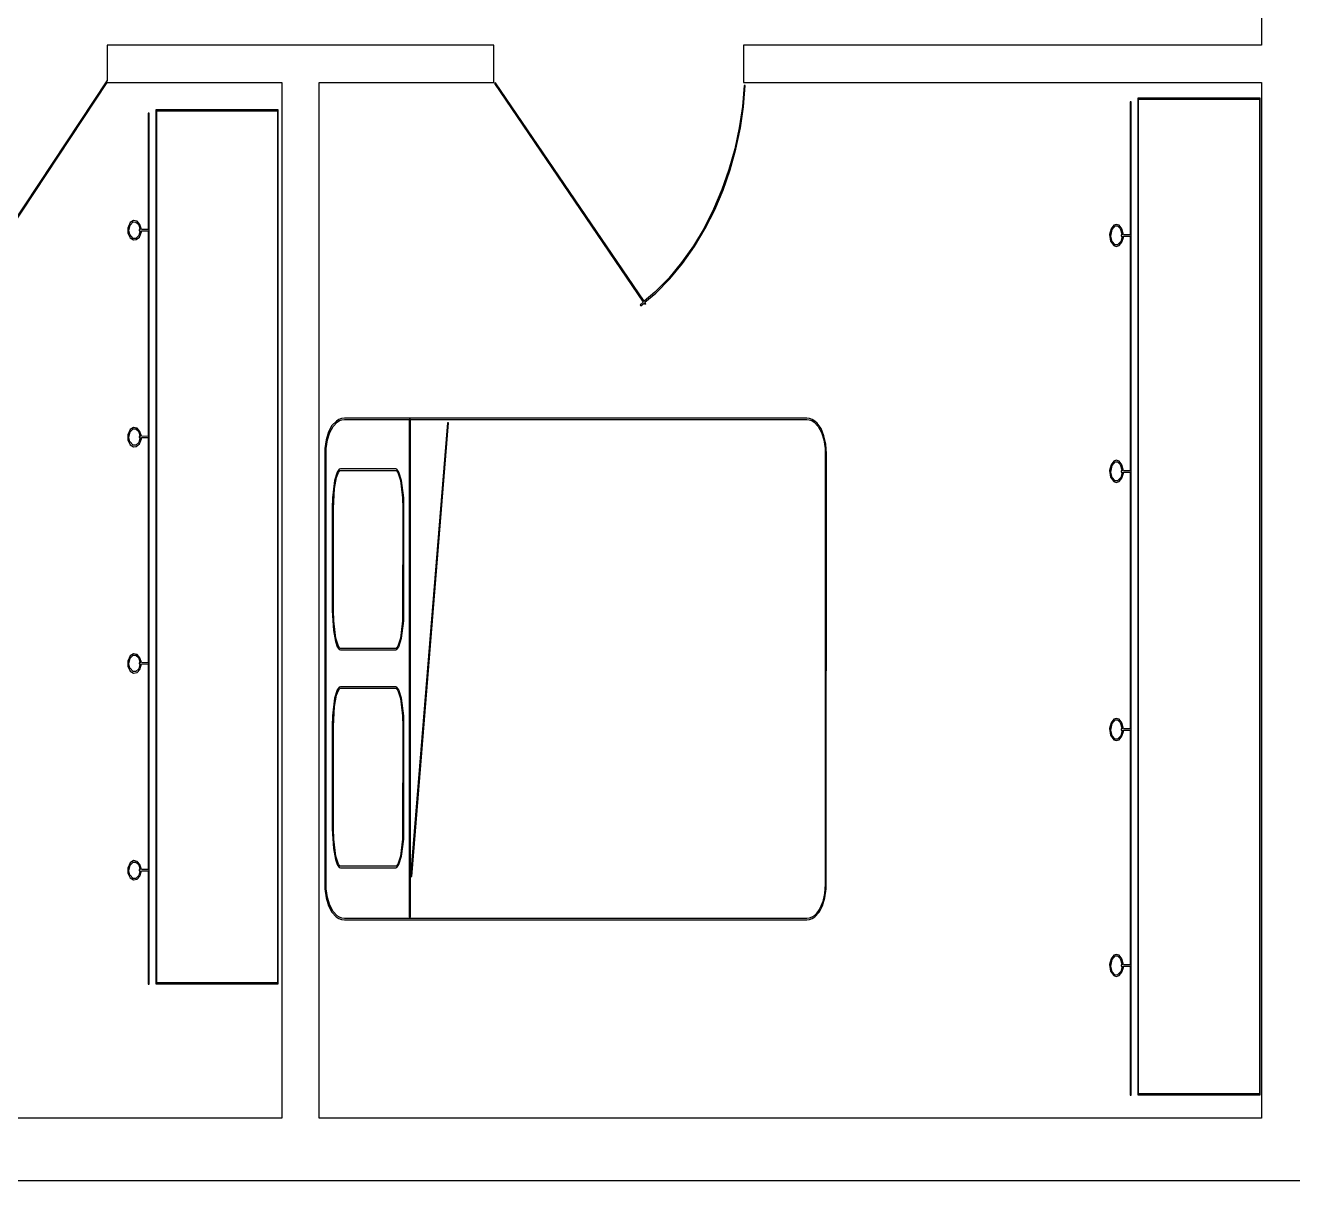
# Model space of a CAD drawing. Header units: metres. Extents: x -12.3 to 21.7, y -8.9 to 7.5.
# Drawn here: x -6.2 to -1.12, y -8.95 to -4.32 of the extents above; entities that cross this region are included whole.
import ezdxf

# ---------------------------------------------------------------- set-up
doc = ezdxf.new("R2010")
doc.units = ezdxf.units.M

msp = doc.modelspace()

# ---------------------------------------------------------------- linework, layer by layer
for p, q in [((-1.25, -2.89999), (-1.25, -4.39999)), ((-4.325, -4.39999), (-5.875, -4.39999)), ((-5.875, -4.39999), (-5.875, -4.54353)), ((-4.325, -4.54999), (-4.325, -4.39999)), ((-1.25, -4.39999), (-3.325, -4.39999)), ((-3.325, -4.39999), (-3.325, -4.54999)), ((-5.87607, -4.54283), (-6.4619, -5.42731)), ((-6.45773, -5.43007), (-5.87482, -4.54999)), ((-5.875, -4.54353), (-5.87607, -4.54283)), ((-5.87482, -4.54999), (-5.17499, -4.54999)), ((-5.17499, -4.54999), (-5.17499, -8.7)), ((-5.02499, -8.7), (-5.02499, -4.54999)), ((-5.02499, -4.54999), (-4.325, -4.54999)), ((-4.31847, -4.55058), (-4.3226, -4.55339)), ((-4.3226, -4.55339), (-3.72661, -5.42938)), ((-3.72278, -5.42613), (-4.31847, -4.55058)), ((-3.32312, -4.56129), (-3.32988, -4.64613)), ((-3.325, -4.54999), (-1.25, -4.54999)), ((-3.32491, -4.6467), (-3.31813, -4.56169)), ((-3.31813, -4.56169), (-3.32312, -4.56129)), ((-1.25, -4.54999), (-1.25, -8.7)), ((-1.25493, -4.61293), (-1.74561, -4.61293)), ((-1.74561, -4.61293), (-1.74561, -8.6057)), ((-1.74208, -8.60216), (-1.74208, -4.61647)), ((-1.74208, -4.61647), (-1.25845, -4.61647)), ((-1.25845, -4.61647), (-1.25845, -8.60216)), ((-1.25493, -8.6057), (-1.25493, -4.61293)), ((-5.18929, -4.65916), (-5.67998, -4.65916)), ((-5.67998, -4.65916), (-5.67998, -8.16098)), ((-5.67644, -8.15744), (-5.67644, -4.66269)), ((-5.67644, -4.66269), (-5.19283, -4.66269)), ((-5.19283, -4.66269), (-5.19283, -8.15744)), ((-5.18929, -8.16098), (-5.18929, -4.65916)), ((-3.32988, -4.64613), (-3.34232, -4.73083)), ((-3.3374, -4.73172), (-3.32491, -4.6467)), ((-1.77151, -4.62692), (-1.77652, -4.62692)), ((-1.77652, -4.62692), (-1.77652, -5.15996)), ((-1.77151, -8.60741), (-1.77151, -4.62692)), ((-5.70589, -4.67186), (-5.71089, -4.67186)), ((-5.71089, -4.67186), (-5.71089, -5.13866)), ((-5.70589, -8.16203), (-5.70589, -4.67186)), ((-3.34232, -4.73083), (-3.36026, -4.81493)), ((-3.35541, -4.81613), (-3.3374, -4.73172)), ((-3.36026, -4.81493), (-3.38353, -4.89778)), ((-3.37875, -4.89929), (-3.35541, -4.81613)), ((-3.38353, -4.89778), (-3.41193, -4.97876)), ((-3.40726, -4.98058), (-3.37875, -4.89929)), ((-3.41193, -4.97876), (-3.44528, -5.05724)), ((-3.44075, -5.05934), (-3.40726, -4.98058)), ((-3.44528, -5.05724), (-3.48341, -5.13257)), ((-3.47903, -5.13498), (-3.44075, -5.05934)), ((-5.78209, -5.11099), (-5.79184, -5.13266)), ((-5.78787, -5.14363), (-5.78256, -5.12073)), ((-5.78256, -5.12073), (-5.77112, -5.10847)), ((-5.76993, -5.10283), (-5.78209, -5.11099)), ((-5.77112, -5.10847), (-5.76054, -5.10858)), ((-5.75513, -5.10567), (-5.76993, -5.10283)), ((-5.76054, -5.10858), (-5.7498, -5.11739)), ((-5.74326, -5.11842), (-5.75513, -5.10567)), ((-5.7498, -5.11739), (-5.74239, -5.13866)), ((-5.73741, -5.13805), (-5.74326, -5.11842)), ((-1.84186, -5.12161), (-1.85257, -5.13617)), ((-1.84802, -5.13824), (-1.83647, -5.12407)), ((-1.83223, -5.11795), (-1.84186, -5.12161)), ((-1.83647, -5.12407), (-1.82632, -5.12421)), ((-1.82069, -5.12161), (-1.83223, -5.11795)), ((-1.82632, -5.12421), (-1.81555, -5.13432)), ((-1.80884, -5.13617), (-1.82069, -5.12161)), ((-5.79184, -5.13266), (-5.79184, -5.15274)), ((-5.79184, -5.15274), (-5.78209, -5.17209)), ((-5.78442, -5.15927), (-5.78787, -5.14363)), ((-5.77115, -5.17429), (-5.78442, -5.15927)), ((-5.78209, -5.17209), (-5.76993, -5.17993)), ((-5.7605, -5.17418), (-5.77115, -5.17429)), ((-5.76993, -5.17993), (-5.75877, -5.17886)), ((-5.74753, -5.16264), (-5.7605, -5.17418)), ((-5.75877, -5.17886), (-5.74574, -5.16885)), ((-5.74214, -5.14366), (-5.74753, -5.16264)), ((-5.74239, -5.13866), (-5.74693, -5.13866)), ((-5.74693, -5.13866), (-5.74693, -5.14366)), ((-5.74693, -5.14366), (-5.74214, -5.14366)), ((-5.74574, -5.16885), (-5.73741, -5.14824)), ((-5.71089, -5.13866), (-5.73741, -5.13805)), ((-5.73741, -5.14824), (-5.73714, -5.14366)), ((-5.73714, -5.14366), (-5.71089, -5.14366)), ((-5.71089, -5.14366), (-5.71089, -5.96765)), ((-3.48341, -5.13257), (-3.52612, -5.20412)), ((-3.52193, -5.20683), (-3.47903, -5.13498)), ((-1.85257, -5.13617), (-1.85818, -5.15855)), ((-1.85818, -5.15855), (-1.85457, -5.18509)), ((-1.85345, -5.16493), (-1.84802, -5.13824)), ((-1.8481, -5.18733), (-1.85345, -5.16493)), ((-1.81555, -5.13432), (-1.80792, -5.15996)), ((-1.80772, -5.16496), (-1.81325, -5.18721)), ((-1.80792, -5.15996), (-1.81258, -5.15996)), ((-1.81258, -5.15996), (-1.81258, -5.16496)), ((-1.81258, -5.16496), (-1.80772, -5.16496)), ((-1.80292, -5.15996), (-1.80884, -5.13617)), ((-1.80884, -5.18958), (-1.80298, -5.17017)), ((-1.80298, -5.17017), (-1.80272, -5.16496)), ((-1.77652, -5.15996), (-1.80292, -5.15996)), ((-1.80272, -5.16496), (-1.77652, -5.16496)), ((-1.77652, -5.16496), (-1.77652, -6.10544)), ((-3.52612, -5.20412), (-3.57324, -5.27127)), ((-3.56927, -5.27429), (-3.52193, -5.20683)), ((-1.85457, -5.18509), (-1.84186, -5.20316)), ((-1.8365, -5.20062), (-1.8481, -5.18733)), ((-1.84186, -5.20316), (-1.83223, -5.20676)), ((-1.82629, -5.2005), (-1.8365, -5.20062)), ((-1.83223, -5.20676), (-1.82069, -5.20316)), ((-1.81325, -5.18721), (-1.82629, -5.2005)), ((-1.82069, -5.20316), (-1.80884, -5.18958)), ((-3.57324, -5.27127), (-3.62457, -5.33337)), ((-3.62085, -5.33672), (-3.56927, -5.27429)), ((-3.62457, -5.33337), (-3.67992, -5.38982)), ((-3.67651, -5.39348), (-3.62085, -5.33672)), ((-3.72661, -5.42938), (-3.73929, -5.44012)), ((-3.67992, -5.38982), (-3.72278, -5.42613)), ((-3.71996, -5.43028), (-3.67651, -5.39348)), ((-3.71671, -5.43506), (-3.71996, -5.43028)), ((-3.73929, -5.44012), (-3.73607, -5.44394)), ((-3.73607, -5.44394), (-3.72379, -5.43353)), ((-3.72379, -5.43353), (-3.72084, -5.43787)), ((-3.72084, -5.43787), (-3.71671, -5.43506)), ((-5.78209, -5.93997), (-5.79184, -5.96165)), ((-5.78256, -5.94971), (-5.77112, -5.93745)), ((-5.76993, -5.93181), (-5.78209, -5.93997)), ((-5.77112, -5.93745), (-5.76054, -5.93756)), ((-5.75513, -5.93465), (-5.76993, -5.93181)), ((-5.76054, -5.93756), (-5.7498, -5.94637)), ((-5.74326, -5.9474), (-5.75513, -5.93465)), ((-4.97401, -5.92464), (-4.98772, -5.94989)), ((-4.98311, -5.95181), (-4.96994, -5.92755)), ((-4.95656, -5.90627), (-4.97401, -5.92464)), ((-4.96994, -5.92755), (-4.95357, -5.91026)), ((-4.9465, -5.90009), (-4.95656, -5.90627)), ((-4.95357, -5.91026), (-4.94435, -5.9046)), ((-4.93568, -5.89622), (-4.9465, -5.90009)), ((-4.94435, -5.9046), (-4.93454, -5.90109)), ((-4.92451, -5.8949), (-4.93568, -5.89622)), ((-4.93454, -5.90109), (-4.92422, -5.89989)), ((-3.07156, -5.8949), (-4.92451, -5.8949)), ((-4.92422, -5.89989), (-3.07185, -5.89989)), ((-4.6642, -5.89992), (-4.6642, -7.89398)), ((-4.65921, -5.89992), (-4.6642, -5.89992)), ((-4.65921, -7.89398), (-4.65921, -5.89992)), ((-4.51155, -5.91272), (-4.65921, -7.73073)), ((-4.65422, -7.73112), (-4.50656, -5.91312)), ((-4.50656, -5.91312), (-4.51155, -5.91272)), ((-3.07185, -5.89989), (-3.06154, -5.90109)), ((-3.06039, -5.89622), (-3.07156, -5.8949)), ((-3.06154, -5.90109), (-3.05173, -5.9046)), ((-3.04956, -5.90009), (-3.06039, -5.89622)), ((-3.05173, -5.9046), (-3.04251, -5.91026)), ((-3.03952, -5.90627), (-3.04956, -5.90009)), ((-3.04251, -5.91026), (-3.02612, -5.92755)), ((-3.03033, -5.91452), (-3.03952, -5.90627)), ((-3.01472, -5.93648), (-3.03033, -5.91452)), ((-3.02612, -5.92755), (-3.01297, -5.95181)), ((-3.00301, -5.96472), (-3.01472, -5.93648)), ((-5.79184, -5.96165), (-5.79184, -5.98174)), ((-5.79184, -5.98174), (-5.78209, -6.00108)), ((-5.78787, -5.97263), (-5.78256, -5.94971)), ((-5.78442, -5.98825), (-5.78787, -5.97263)), ((-5.77115, -6.00327), (-5.78442, -5.98825)), ((-5.7498, -5.94637), (-5.74239, -5.96765)), ((-5.74214, -5.97266), (-5.74753, -5.99162)), ((-5.74239, -5.96765), (-5.74693, -5.96765)), ((-5.74693, -5.96765), (-5.74693, -5.97266)), ((-5.74693, -5.97266), (-5.74214, -5.97266)), ((-5.74574, -5.99785), (-5.73741, -5.97723)), ((-5.73741, -5.96704), (-5.74326, -5.9474)), ((-5.71089, -5.96765), (-5.73741, -5.96704)), ((-5.73741, -5.97723), (-5.73714, -5.97266)), ((-5.73714, -5.97266), (-5.71089, -5.97266)), ((-5.71089, -5.97266), (-5.71089, -6.87459)), ((-4.99733, -5.98085), (-5.0024, -6.01645)), ((-4.99741, -6.01678), (-4.99246, -5.98193)), ((-4.98772, -5.94989), (-4.99733, -5.98085)), ((-4.99246, -5.98193), (-4.98311, -5.95181)), ((-3.01297, -5.95181), (-3.00362, -5.98193)), ((-3.00362, -5.98193), (-2.99866, -6.01678)), ((-2.99561, -5.99812), (-3.00301, -5.96472)), ((-5.78209, -6.00108), (-5.76993, -6.00893)), ((-5.7605, -6.00316), (-5.77115, -6.00327)), ((-5.76993, -6.00893), (-5.75877, -6.00786)), ((-5.74753, -5.99162), (-5.7605, -6.00316)), ((-5.75877, -6.00786), (-5.74574, -5.99785)), ((-5.0024, -6.01645), (-5.0024, -7.78116)), ((-4.99741, -7.78081), (-4.99741, -6.01678)), ((-2.99866, -6.01678), (-2.99802, -7.76192)), ((-2.99301, -6.03557), (-2.99561, -5.99812)), ((-2.99368, -7.78116), (-2.99301, -6.03557)), ((-1.85257, -6.08163), (-1.85818, -6.10402)), ((-1.85345, -6.11041), (-1.84802, -6.08371)), ((-1.84186, -6.06709), (-1.85257, -6.08163)), ((-1.84802, -6.08371), (-1.83647, -6.06955)), ((-1.83223, -6.06343), (-1.84186, -6.06709)), ((-1.83647, -6.06955), (-1.82632, -6.06969)), ((-1.82069, -6.06709), (-1.83223, -6.06343)), ((-1.82632, -6.06969), (-1.81555, -6.0798)), ((-1.80884, -6.08163), (-1.82069, -6.06709)), ((-1.81555, -6.0798), (-1.80792, -6.10544)), ((-1.80292, -6.10544), (-1.80884, -6.08163)), ((-4.96361, -6.17638), (-4.95549, -6.13196)), ((-4.95299, -6.11031), (-4.96346, -6.14391)), ((-4.95549, -6.13196), (-4.94855, -6.11259)), ((-4.94458, -6.09946), (-4.95299, -6.11031)), ((-4.94855, -6.11259), (-4.94203, -6.10376)), ((-4.94006, -6.09804), (-4.94458, -6.09946)), ((-4.94203, -6.10376), (-4.71658, -6.10376)), ((-4.71857, -6.09804), (-4.94006, -6.09804)), ((-4.71404, -6.09946), (-4.71857, -6.09804)), ((-4.71658, -6.10376), (-4.71007, -6.11259)), ((-4.70563, -6.11031), (-4.71404, -6.09946)), ((-4.71007, -6.11259), (-4.70006, -6.14493)), ((-4.69516, -6.14391), (-4.70563, -6.11031)), ((-1.85818, -6.10402), (-1.85457, -6.13055)), ((-1.85457, -6.13055), (-1.84186, -6.14864)), ((-1.8481, -6.1328), (-1.85345, -6.11041)), ((-1.8365, -6.1461), (-1.8481, -6.1328)), ((-1.81325, -6.13269), (-1.82629, -6.14598)), ((-1.82069, -6.14864), (-1.80884, -6.13504)), ((-1.80772, -6.11043), (-1.81325, -6.13269)), ((-1.80792, -6.10544), (-1.81258, -6.10544)), ((-1.81258, -6.10544), (-1.81258, -6.11043)), ((-1.81258, -6.11043), (-1.80772, -6.11043)), ((-1.80884, -6.13504), (-1.80298, -6.11565)), ((-1.80298, -6.11565), (-1.80272, -6.11043)), ((-1.77652, -6.10544), (-1.80292, -6.10544)), ((-1.80272, -6.11043), (-1.77652, -6.11043)), ((-1.77652, -6.11043), (-1.77652, -7.13974)), ((-4.96346, -6.14391), (-4.97186, -6.21355)), ((-4.96802, -6.25584), (-4.96361, -6.17638)), ((-4.70006, -6.14493), (-4.69176, -6.21382)), ((-4.68677, -6.21355), (-4.69516, -6.14391)), ((-1.84186, -6.14864), (-1.83223, -6.15222)), ((-1.82629, -6.14598), (-1.8365, -6.1461)), ((-1.83223, -6.15222), (-1.82069, -6.14864)), ((-4.97186, -6.21355), (-4.97302, -6.2558)), ((-4.69176, -6.21382), (-4.6906, -6.25584)), ((-4.68561, -6.6649), (-4.68677, -6.21355)), ((-4.97302, -6.2558), (-4.97302, -6.6649)), ((-4.96802, -6.66487), (-4.96802, -6.25584)), ((-4.6906, -6.25584), (-4.69176, -6.70688)), ((-4.97302, -6.6649), (-4.96857, -6.74493)), ((-4.96687, -6.70688), (-4.96802, -6.66487)), ((-4.68677, -6.70717), (-4.68561, -6.6649)), ((-4.96857, -6.74493), (-4.96031, -6.79008)), ((-4.95857, -6.77577), (-4.96687, -6.70688)), ((-4.69176, -6.70688), (-4.70006, -6.77579)), ((-4.69516, -6.77681), (-4.68677, -6.70717)), ((-4.96031, -6.79008), (-4.95299, -6.81041)), ((-4.94855, -6.80812), (-4.95857, -6.77577)), ((-4.70006, -6.77579), (-4.71008, -6.80812)), ((-4.70563, -6.81041), (-4.69516, -6.77681)), ((-5.78209, -6.84691), (-5.79184, -6.86858)), ((-5.78256, -6.85664), (-5.77112, -6.84439)), ((-5.76993, -6.83873), (-5.78209, -6.84691)), ((-5.77112, -6.84439), (-5.76054, -6.8445)), ((-5.75513, -6.84158), (-5.76993, -6.83873)), ((-5.76054, -6.8445), (-5.7498, -6.8533)), ((-5.74326, -6.85434), (-5.75513, -6.84158)), ((-5.7498, -6.8533), (-5.74239, -6.87459)), ((-5.73741, -6.87396), (-5.74326, -6.85434)), ((-4.95299, -6.81041), (-4.94458, -6.82126)), ((-4.94203, -6.81696), (-4.94855, -6.80812)), ((-4.94458, -6.82126), (-4.94006, -6.82268)), ((-4.71658, -6.81696), (-4.94203, -6.81696)), ((-4.94006, -6.82268), (-4.71857, -6.82268)), ((-4.71857, -6.82268), (-4.71404, -6.82126)), ((-4.71008, -6.80812), (-4.71658, -6.81696)), ((-4.71404, -6.82126), (-4.70563, -6.81041)), ((-5.79184, -6.86858), (-5.79184, -6.88866)), ((-5.79184, -6.88866), (-5.78209, -6.908)), ((-5.78787, -6.87956), (-5.78256, -6.85664)), ((-5.78442, -6.89519), (-5.78787, -6.87956)), ((-5.77115, -6.9102), (-5.78442, -6.89519)), ((-5.74753, -6.89856), (-5.7605, -6.9101)), ((-5.75513, -6.91309), (-5.74326, -6.90117)), ((-5.74214, -6.87958), (-5.74753, -6.89856)), ((-5.74239, -6.87459), (-5.74693, -6.87459)), ((-5.74693, -6.87459), (-5.74693, -6.87958)), ((-5.74693, -6.87958), (-5.74214, -6.87958)), ((-5.74326, -6.90117), (-5.73714, -6.87958)), ((-5.71089, -6.87459), (-5.73741, -6.87396)), ((-5.73714, -6.87958), (-5.71089, -6.87958)), ((-5.71089, -6.87958), (-5.71089, -7.70358)), ((-5.78209, -6.908), (-5.76993, -6.91586)), ((-5.7605, -6.9101), (-5.77115, -6.9102)), ((-5.76993, -6.91586), (-5.75513, -6.91309)), ((-4.96361, -7.04961), (-4.95549, -7.00519)), ((-4.95299, -6.98354), (-4.96346, -7.01714)), ((-4.95549, -7.00519), (-4.94855, -6.98581)), ((-4.94458, -6.97269), (-4.95299, -6.98354)), ((-4.94855, -6.98581), (-4.94203, -6.97699)), ((-4.94006, -6.97127), (-4.94458, -6.97269)), ((-4.94203, -6.97699), (-4.71658, -6.97699)), ((-4.71857, -6.97127), (-4.94006, -6.97127)), ((-4.71404, -6.97269), (-4.71857, -6.97127)), ((-4.71658, -6.97699), (-4.71007, -6.98581)), ((-4.70563, -6.98354), (-4.71404, -6.97269)), ((-4.71007, -6.98581), (-4.70006, -7.01816)), ((-4.69516, -7.01714), (-4.70563, -6.98354)), ((-4.96346, -7.01714), (-4.97186, -7.08678)), ((-4.96802, -7.12907), (-4.96361, -7.04961)), ((-4.70006, -7.01816), (-4.69176, -7.08705)), ((-4.68677, -7.08678), (-4.69516, -7.01714)), ((-4.97186, -7.08678), (-4.97302, -7.12903)), ((-4.69176, -7.08705), (-4.6906, -7.12907)), ((-4.68561, -7.53996), (-4.68677, -7.08678)), ((-1.84186, -7.10139), (-1.85257, -7.11595)), ((-1.84802, -7.11801), (-1.83647, -7.10385)), ((-1.83223, -7.09773), (-1.84186, -7.10139)), ((-1.83647, -7.10385), (-1.82632, -7.10399)), ((-1.82069, -7.10139), (-1.83223, -7.09773)), ((-1.82632, -7.10399), (-1.81555, -7.11411)), ((-1.80884, -7.11595), (-1.82069, -7.10139)), ((-4.97302, -7.12903), (-4.97302, -7.53996)), ((-4.96802, -7.53993), (-4.96802, -7.12907)), ((-4.6906, -7.12907), (-4.69176, -7.58118)), ((-1.85257, -7.11595), (-1.85818, -7.13832)), ((-1.85818, -7.13832), (-1.85457, -7.16486)), ((-1.85345, -7.14471), (-1.84802, -7.11801)), ((-1.8481, -7.1671), (-1.85345, -7.14471)), ((-1.81555, -7.11411), (-1.80792, -7.13974)), ((-1.80772, -7.14473), (-1.81325, -7.16698)), ((-1.80792, -7.13974), (-1.81258, -7.13974)), ((-1.81258, -7.13974), (-1.81258, -7.14473)), ((-1.81258, -7.14473), (-1.80772, -7.14473)), ((-1.80292, -7.13974), (-1.80884, -7.11595)), ((-1.80884, -7.16934), (-1.80298, -7.14995)), ((-1.80298, -7.14995), (-1.80272, -7.14473)), ((-1.77652, -7.13974), (-1.80292, -7.13974)), ((-1.80272, -7.14473), (-1.77652, -7.14473)), ((-1.77652, -7.14473), (-1.77652, -8.08525)), ((-1.85457, -7.16486), (-1.84186, -7.18294)), ((-1.8365, -7.18039), (-1.8481, -7.1671)), ((-1.84186, -7.18294), (-1.83223, -7.18652)), ((-1.82629, -7.18027), (-1.8365, -7.18039)), ((-1.83223, -7.18652), (-1.82069, -7.18294)), ((-1.81325, -7.16698), (-1.82629, -7.18027)), ((-1.82069, -7.18294), (-1.80884, -7.16934)), ((-4.97302, -7.53996), (-4.96857, -7.61871)), ((-4.96687, -7.58118), (-4.96802, -7.53993)), ((-4.68677, -7.58145), (-4.68561, -7.53996)), ((-4.95857, -7.64923), (-4.96687, -7.58118)), ((-4.69176, -7.58118), (-4.70006, -7.64923)), ((-4.69516, -7.65027), (-4.68677, -7.58145)), ((-4.96857, -7.61871), (-4.96031, -7.66344)), ((-4.96031, -7.66344), (-4.95299, -7.68365)), ((-4.94855, -7.68138), (-4.95857, -7.64923)), ((-4.70006, -7.64923), (-4.71007, -7.68138)), ((-4.70563, -7.68365), (-4.69516, -7.65027)), ((-5.78209, -7.6759), (-5.79184, -7.69757)), ((-5.79184, -7.69757), (-5.79184, -7.71765)), ((-5.79184, -7.71765), (-5.78209, -7.737)), ((-5.78787, -7.70854), (-5.78256, -7.68564)), ((-5.78442, -7.72418), (-5.78787, -7.70854)), ((-5.78256, -7.68564), (-5.77112, -7.67339)), ((-5.76993, -7.66772), (-5.78209, -7.6759)), ((-5.77112, -7.67339), (-5.76054, -7.67349)), ((-5.75513, -7.67058), (-5.76993, -7.66772)), ((-5.76054, -7.67349), (-5.7498, -7.6823)), ((-5.74326, -7.68333), (-5.75513, -7.67058)), ((-5.7498, -7.6823), (-5.74239, -7.70358)), ((-5.74214, -7.70857), (-5.74753, -7.72755)), ((-5.74239, -7.70358), (-5.74693, -7.70358)), ((-5.74693, -7.70358), (-5.74693, -7.70857)), ((-5.74693, -7.70857), (-5.74214, -7.70857)), ((-5.73741, -7.70296), (-5.74326, -7.68333)), ((-5.74326, -7.73015), (-5.73714, -7.70857)), ((-5.71089, -7.70358), (-5.73741, -7.70296)), ((-5.73714, -7.70857), (-5.71089, -7.70857)), ((-5.71089, -7.70857), (-5.71089, -8.16203)), ((-4.95299, -7.68365), (-4.94458, -7.69447)), ((-4.94203, -7.69017), (-4.94855, -7.68138)), ((-4.94458, -7.69447), (-4.94006, -7.69589)), ((-4.71658, -7.69017), (-4.94203, -7.69017)), ((-4.94006, -7.69589), (-4.71857, -7.69589)), ((-4.71857, -7.69589), (-4.71404, -7.69447)), ((-4.71007, -7.68138), (-4.71658, -7.69017)), ((-4.71404, -7.69447), (-4.70563, -7.68365)), ((-5.77115, -7.7392), (-5.78442, -7.72418)), ((-5.78209, -7.737), (-5.76993, -7.74486)), ((-5.7605, -7.73909), (-5.77115, -7.7392)), ((-5.76993, -7.74486), (-5.75513, -7.74208)), ((-5.74753, -7.72755), (-5.7605, -7.73909)), ((-5.75513, -7.74208), (-5.74326, -7.73015)), ((-4.65921, -7.73073), (-4.65422, -7.73112)), ((-2.99802, -7.76192), (-3.00055, -7.79886)), ((-5.0024, -7.78116), (-4.99734, -7.817)), ((-4.99246, -7.81592), (-4.99741, -7.78081)), ((-4.99734, -7.817), (-4.98773, -7.84834)), ((-4.98311, -7.84645), (-4.99246, -7.81592)), ((-3.00835, -7.84834), (-2.99873, -7.817)), ((-3.00055, -7.79886), (-3.00778, -7.83183)), ((-2.99873, -7.817), (-2.99368, -7.78116)), ((-4.98773, -7.84834), (-4.97404, -7.87402)), ((-4.96994, -7.87115), (-4.98311, -7.84645)), ((-3.0191, -7.8596), (-3.03395, -7.88095)), ((-3.02203, -7.87402), (-3.00835, -7.84834)), ((-3.00778, -7.83183), (-3.0191, -7.8596)), ((-4.97404, -7.87402), (-4.9566, -7.89281)), ((-4.95357, -7.88884), (-4.96994, -7.87115)), ((-4.9566, -7.89281), (-4.94655, -7.89914)), ((-4.94435, -7.89467), (-4.95357, -7.88884)), ((-4.94655, -7.89914), (-4.93571, -7.90312)), ((-4.93454, -7.89827), (-4.94435, -7.89467)), ((-4.93571, -7.90312), (-4.92453, -7.9045)), ((-4.92422, -7.89951), (-4.93454, -7.89827)), ((-4.92453, -7.9045), (-3.07155, -7.9045)), ((-3.07185, -7.89951), (-4.92422, -7.89951)), ((-4.6642, -7.89398), (-4.65921, -7.89398)), ((-3.06154, -7.89827), (-3.07185, -7.89951)), ((-3.07155, -7.9045), (-3.06036, -7.90312)), ((-3.05173, -7.89467), (-3.06154, -7.89827)), ((-3.06036, -7.90312), (-3.04951, -7.89915)), ((-3.04251, -7.88884), (-3.05173, -7.89467)), ((-3.04951, -7.89915), (-3.03947, -7.89281)), ((-3.03395, -7.88095), (-3.04251, -7.88884)), ((-3.03947, -7.89281), (-3.02203, -7.87402)), ((-1.85257, -8.06146), (-1.85818, -8.08385)), ((-1.85345, -8.09023), (-1.84802, -8.06352)), ((-1.84186, -8.04691), (-1.85257, -8.06146)), ((-1.84802, -8.06352), (-1.83647, -8.04936)), ((-1.83223, -8.04324), (-1.84186, -8.04691)), ((-1.83647, -8.04936), (-1.82632, -8.0495)), ((-1.82069, -8.04691), (-1.83223, -8.04324)), ((-1.82632, -8.0495), (-1.81555, -8.05962)), ((-1.80884, -8.06146), (-1.82069, -8.04691)), ((-1.81555, -8.05962), (-1.80792, -8.08525)), ((-1.80292, -8.08525), (-1.80884, -8.06146)), ((-1.85818, -8.08385), (-1.85457, -8.11038)), ((-1.85457, -8.11038), (-1.84186, -8.12845)), ((-1.8481, -8.11263), (-1.85345, -8.09023)), ((-1.8365, -8.12592), (-1.8481, -8.11263)), ((-1.81325, -8.1125), (-1.82629, -8.12579)), ((-1.82069, -8.12845), (-1.80884, -8.11487)), ((-1.80772, -8.09026), (-1.81325, -8.1125)), ((-1.80792, -8.08525), (-1.81258, -8.08525)), ((-1.81258, -8.08525), (-1.81258, -8.09026)), ((-1.81258, -8.09026), (-1.80772, -8.09026)), ((-1.80884, -8.11487), (-1.80298, -8.09546)), ((-1.80298, -8.09546), (-1.80272, -8.09026)), ((-1.77652, -8.08525), (-1.80292, -8.08525)), ((-1.80272, -8.09026), (-1.77652, -8.09026)), ((-1.77652, -8.09026), (-1.77652, -8.60741)), ((-5.71089, -8.16203), (-5.70589, -8.16203)), ((-5.67998, -8.16098), (-5.18929, -8.16098)), ((-5.19283, -8.15744), (-5.67644, -8.15744)), ((-1.84186, -8.12845), (-1.83223, -8.13205)), ((-1.82629, -8.12579), (-1.8365, -8.12592)), ((-1.83223, -8.13205), (-1.82069, -8.12845)), ((-1.77652, -8.60741), (-1.77151, -8.60741)), ((-1.74561, -8.6057), (-1.25493, -8.6057)), ((-1.25845, -8.60216), (-1.74208, -8.60216)), ((-5.17499, -8.7), (-8.95, -8.7)), ((-1.25, -8.7), (-5.02499, -8.7)), ((-12.35, -8.95), (-1, -8.95))]:
    msp.add_line(p, q)

doc.saveas('drawing.dxf')
